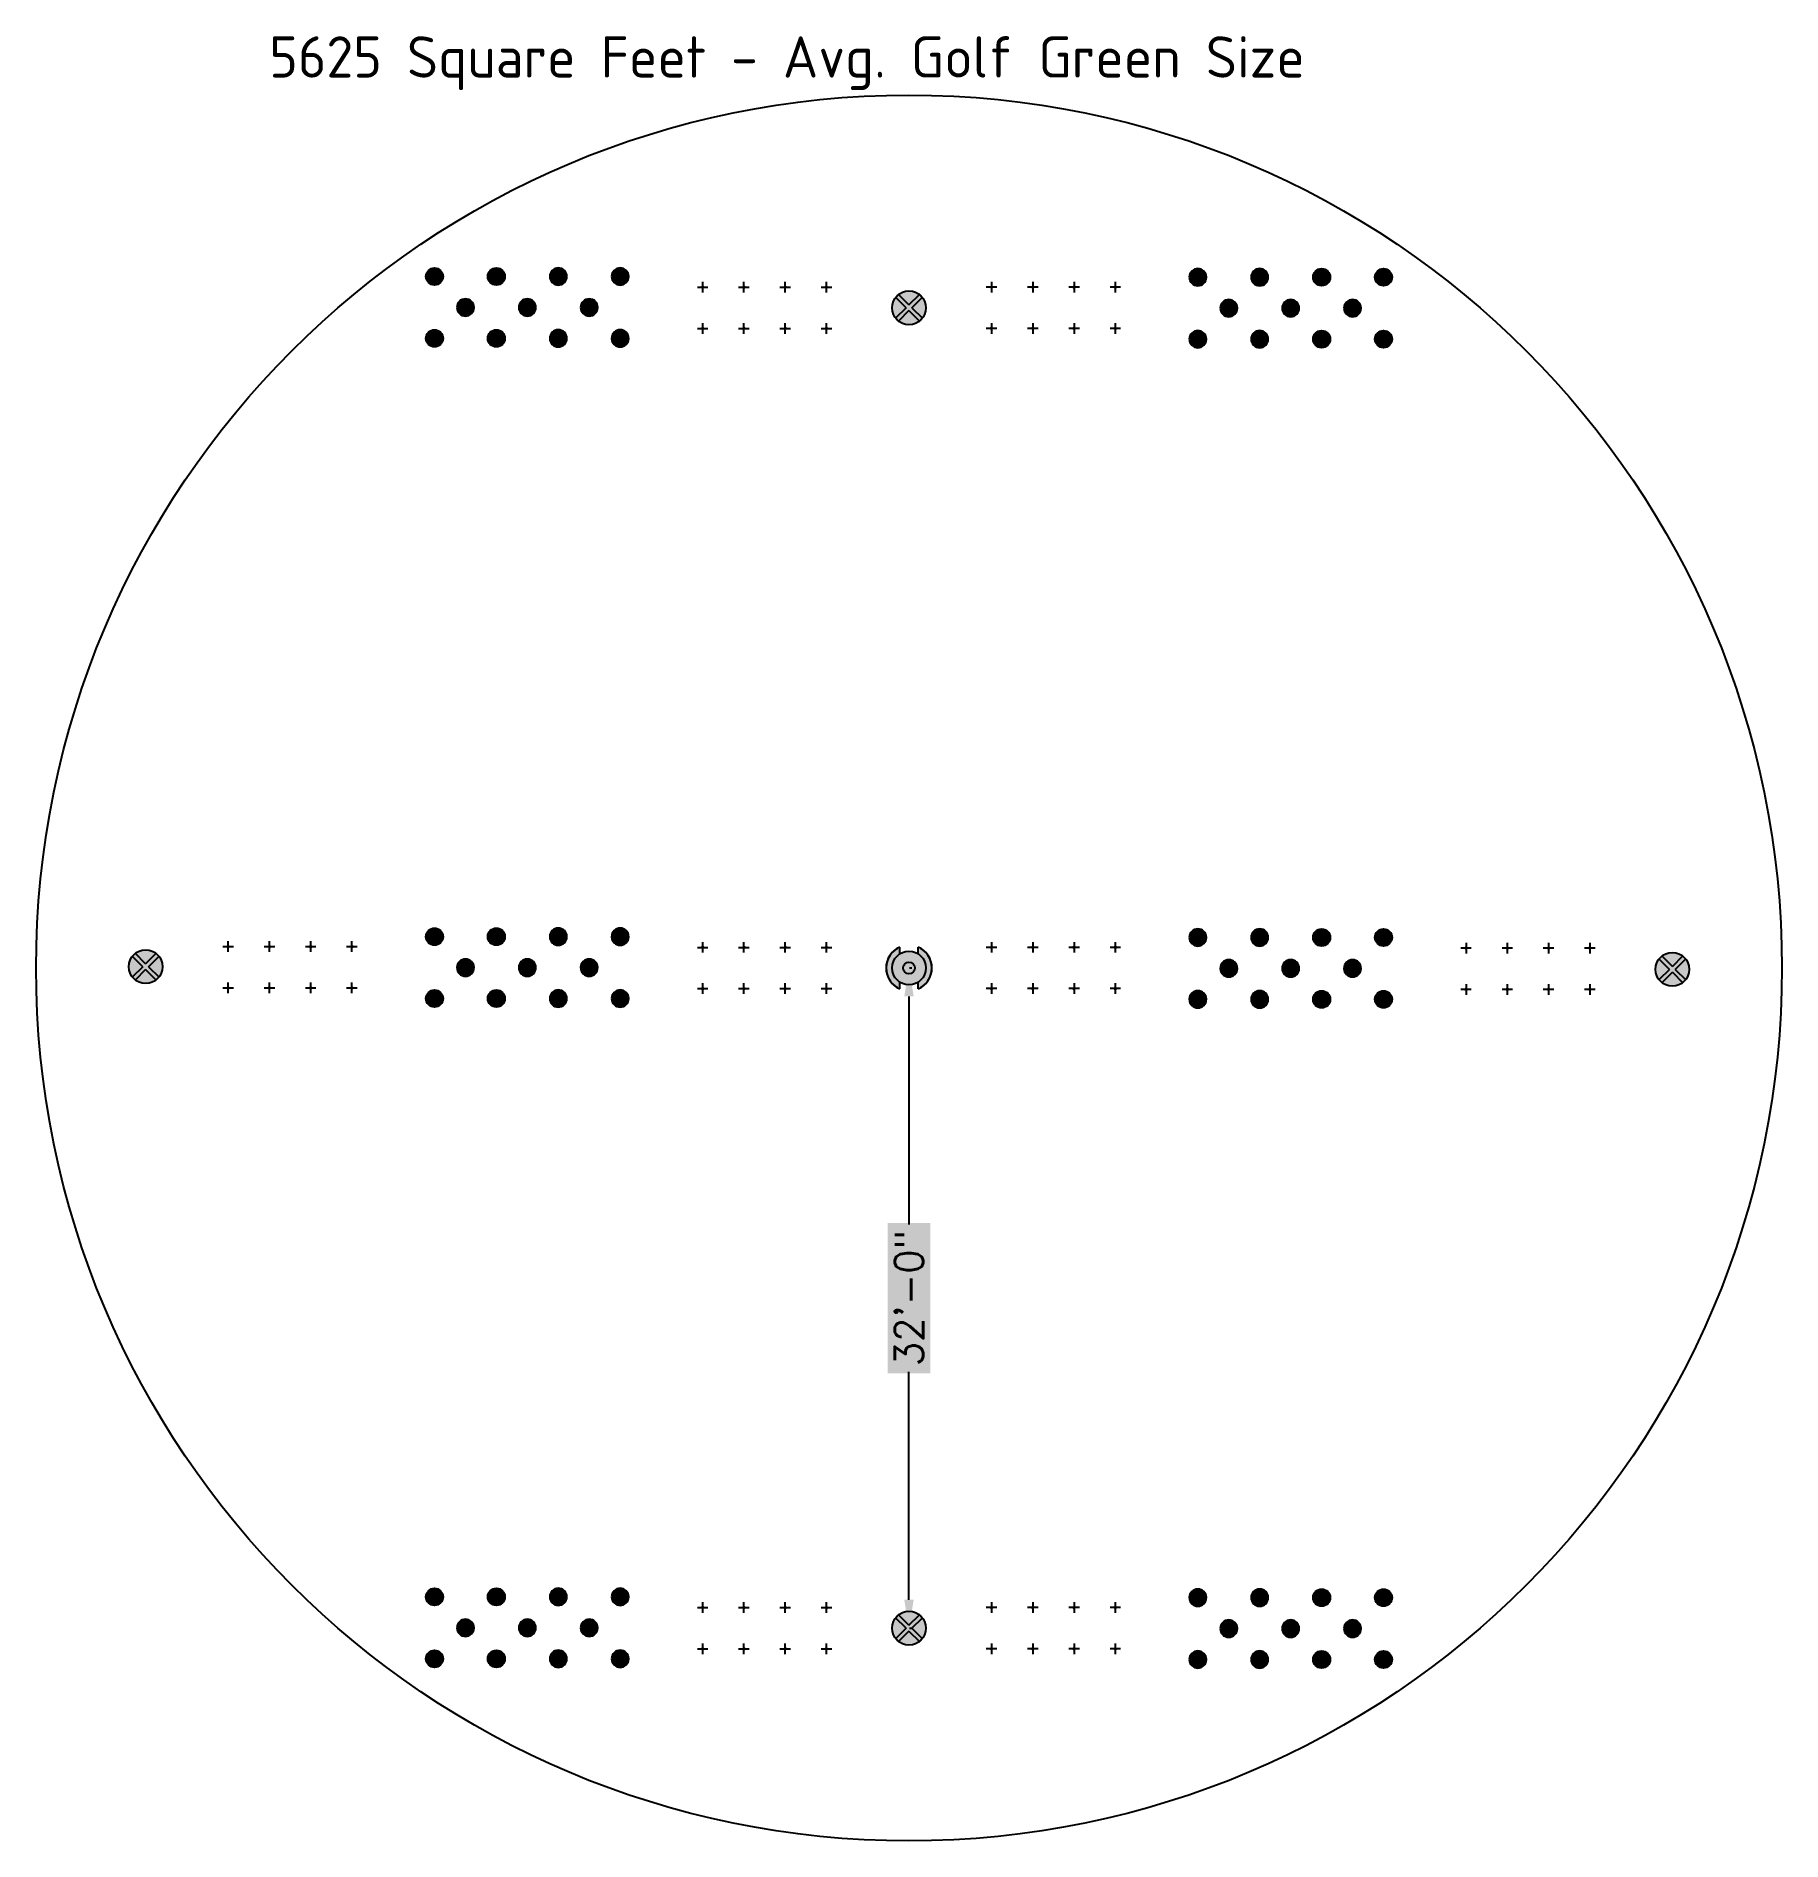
# Model space of a CAD drawing. Header units: feet. Extents: x 1019.2 to 1103.8, y 124.5 to 211.9.
import ezdxf

# ---------------------------------------------------------------- set-up
doc = ezdxf.new("R2010")
doc.units = ezdxf.units.FT
doc.header["$MEASUREMENT"] = 0
for name, color, linetype in [('Dim 1', 5, 'Continuous'), ('Product (Colored)', 250, 'Continuous'), ('Product (Red Only)', 1, 'Continuous')]:
    doc.layers.add(name, color=color, linetype=linetype)
doc.styles.add('ISO3098B', font='ISO3098B.SHX', dxfattribs={"height": 2})
doc.styles.add('Roman', font='romans')
doc.dimstyles.new('new style', dxfattribs={"dimscale": 2.75, "dimtxt": 0.5, "dimasz": 0.5, "dimexe": 0.05, "dimexo": 0.01, "dimgap": 0.05, "dimtad": 0, "dimdec": 0, "dimlfac": 12, "dimzin": 9, "dimdsep": 46, "dimlunit": 3, "dimtxsty": 'Roman', "dimcen": 0.09, "dimclrd": 5, "dimclre": 5, "dimclrt": 5, "dimadec": 0, "dimazin": 0, "dimtfac": 1, "dimtdec": 0, "dimtofl": 0, "dimtmove": 0, "dimatfit": 3, "dimfxl": 2.55, "dimtfill": 2, "dimtfillclr": 7, "dimtolj": 1, "dimtzin": 0, "dimlwd": -1, "dimlwe": -1, "dimarcsym": 0})

# ---------------------------------------------------------------- blocks, each defined once
blk = doc.blocks.new('Purple BSTR')
at = {"layer": 'Product (Colored)', "transparency": 33554687}
h = blk.add_hatch(color=200, dxfattribs=at)
h.dxf.hatch_style = 1
edge = h.paths.add_edge_path()
edge.add_arc((0, 0), 0.025, 0, 360)
at = {"layer": 'Product (Colored)', "color": 200}
for p, q in [((-0.025, 0), (-0.077, 0)), ((0.025, 0), (-0.025, 0)), ((0, 0.077), (0, 0.025)), ((0, 0.025), (0, -0.025)), ((0.077, 0), (0.025, 0)), ((0, -0.025), (0, -0.077))]:
    blk.add_line(p, q, dxfattribs=at)
blk = doc.blocks.new('BSTR Single')
at = {"transparency": 33554687}
h = blk.add_hatch(color=256, dxfattribs=at)
h.dxf.hatch_style = 1
edge = h.paths.add_edge_path()
edge.add_arc((0, 0), 0.025, 0, 360)
for p, q in [((-0.025, 0), (-0.077, 0)), ((0, 0.077), (0, 0.025)), ((0.077, 0), (0.025, 0)), ((0, -0.025), (0, -0.077))]:
    blk.add_line(p, q)
blk.add_blockref('Purple BSTR', (0, 0))
blk = doc.blocks.new('20 FOOT GEPS')
at = {"layer": 'Product (Red Only)'}
h = blk.add_hatch(color=3, dxfattribs=at)
h.dxf.hatch_style = 1
h.paths.add_polyline_path([(0.506, 0.645, 0.345381), (-0.506, 0.645), (0, 0.139)])
h.paths.add_polyline_path([(0.645, 0.506), (0.139, 0), (0.645, -0.506, 0.167827), (0.82, 0, 0.167827)])
h.paths.add_polyline_path([(0, -0.139), (-0.506, -0.645, 0.345381), (0.506, -0.645)])
h.paths.add_polyline_path([(-0.645, 0.506, 0.167827), (-0.82, 0, 0.167827), (-0.645, -0.506), (-0.139, 0)])
at = {"layer": 'Product (Red Only)', "true_color": 0x000000}
h = blk.add_hatch(color=18, dxfattribs=at)
h.dxf.hatch_style = 1
h.paths.add_polyline_path([(0.645, 0.506, 0.060218), (0.506, 0.645), (0, 0.139), (-0.506, 0.645, 0.060218), (-0.645, 0.506), (-0.139, 0), (-0.645, -0.506, 0.060218), (-0.506, -0.645), (0, -0.139), (0.506, -0.645, 0.060218), (0.645, -0.506), (0.139, 0)])
at = {"layer": 'Product (Red Only)', "color": 18, "true_color": 0x000000}
for p, q in [((-0.139, 0), (-0.65, 0.51)), ((0, 0.139), (-0.51, 0.65)), ((0, 0.139), (0.51, 0.65)), ((0.139, 0), (0.65, 0.51)), ((0.139, 0), (0.65, -0.51)), ((-0.139, 0), (-0.65, -0.51)), ((0, -0.139), (-0.51, -0.65)), ((0, -0.139), (0.51, -0.65))]:
    blk.add_line(p, q, dxfattribs=at)
blk.add_circle((0, 0), 0.82, dxfattribs=at)
blk = doc.blocks.new('1.5m GEPS')
at = {"layer": 'Product (Red Only)'}
h = blk.add_hatch(color=1, dxfattribs=at)
h.dxf.hatch_style = 1
h.paths.add_polyline_path([(-0.125, 0, 1), (0.125, 0, 1)])
at = {"layer": 'Product (Red Only)', "color": 18, "true_color": 0x000000}
blk.add_circle((0, 0), 0.125, dxfattribs=at)
blk = doc.blocks.new('3 m GEPS')
at = {"layer": 'Product (Red Only)', "true_color": 0xa1e7fc}
h = blk.add_hatch(color=141, dxfattribs=at)
h.dxf.hatch_style = 1
edge = h.paths.add_edge_path(flags=16)
edge.add_arc((0, 0), 0.0458, 0, 360)
edge = h.paths.add_edge_path()
edge.add_arc((0, 0), 0.125, 180, 360)
edge.add_arc((0, 0), 0.125, 0, 180)
at = {"layer": 'Product (Red Only)', "true_color": 0x000000}
h = blk.add_hatch(color=18, dxfattribs=at)
h.dxf.hatch_style = 1
edge = h.paths.add_edge_path()
edge.add_arc((0, 0), 0.0458, 0, 360)
at = {"layer": 'Product (Red Only)', "color": 18, "true_color": 0x000000}
for radius in [0.125, 0.0456]:
    blk.add_circle((0, 0), radius, dxfattribs=at)
blk = doc.blocks.new('12m GEPS')
at = {"layer": 'Product (Red Only)', "true_color": 0x000000}
h = blk.add_hatch(color=18, dxfattribs=at)
h.dxf.hatch_style = 1
h.paths.add_polyline_path([(-0.088, 0, 1), (0.088, 0, 1)])
h.paths.add_polyline_path([(0.135, 0.31), (0.135, 0.257), (0.135, 0.21, -0.255267), (0.25, 0, -0.255267), (0.135, -0.21), (0.135, -0.31, 0.654654)])
h.paths.add_polyline_path([(-0.135, 0.31, 0.654654), (-0.135, -0.31), (-0.135, -0.257), (-0.135, -0.21, -0.255267), (-0.25, 0, -0.255267), (-0.135, 0.21)])
at = {"layer": 'Product (Red Only)', "true_color": 0xf8991e}
h = blk.add_hatch(color=30, dxfattribs=at)
h.dxf.hatch_style = 1
edge = h.paths.add_edge_path()
edge.add_arc((0, 0), 0.0878, 0, 360)
edge = h.paths.add_edge_path()
edge.add_arc((0, 0), 0.25, 0, 180)
edge.add_arc((0, 0), 0.25, 180, 360)
at = {"layer": 'Product (Red Only)', "color": 18, "true_color": 0x000000}
for p, q in [((-0.135, 0.31), (-0.135, 0.21)), ((0.135, 0.31), (0.135, 0.257)), ((0.135, 0.31), (0.135, 0.21)), ((-0.135, -0.21), (-0.135, -0.31)), ((-0.135, -0.257), (-0.135, -0.31)), ((0.135, -0.21), (0.135, -0.31)), ((0.135, -0.257), (0.135, -0.31))]:
    blk.add_line(p, q, dxfattribs=at)
for radius in [0.25, 0.0878]:
    blk.add_circle((0, 0), radius, dxfattribs=at)
for start, end in [(113.5782, 246.4218), (121.3323, 238.6677), (293.5782, 66.4218), (301.3323, 58.6677)]:
    blk.add_arc((0, 0), 0.338, start, end, dxfattribs=at)
blk = doc.blocks.new('40 FOOT GEPS')
at = {"layer": 'Product (Red Only)', "color": 18, "true_color": 0x000000}
blk.add_circle((0, 0), 0.25, dxfattribs=at)
blk.add_blockref('12m GEPS', (0, 0), dxfattribs=at)
blk = doc.blocks.new('*D353')
at = {"layer": 'Defpoints', "color": 0, "linetype": 'Continuous', "lineweight": 25, "transparency": 16777216}
for p in [(1061.475, 166.767), (1061.475, 166.767), (1061.475, 134.767)]:
    blk.add_point(p, dxfattribs=at)
at = {"layer": 'Dim 1', "color": 5, "transparency": 16777216}
for p, q in [((1061.503, 166.767), (1061.613, 166.767)), ((1061.475, 165.392), (1061.475, 154.342)), ((1061.475, 136.142), (1061.475, 147.192)), ((1061.503, 134.767), (1061.613, 134.767))]:
    blk.add_line(p, q, dxfattribs=at)
at = {"layer": 'Dim 1', "color": 5, "linetype": 'Continuous', "lineweight": 25, "transparency": 16777216}
for points in [[(1061.246, 165.392), (1061.704, 165.392), (1061.475, 166.767)], [(1061.246, 136.142), (1061.704, 136.142), (1061.475, 134.767)]]:
    blk.add_solid(points, dxfattribs=at)
at = {"layer": 'Dim 1', "color": 5, "linetype": 'Continuous', "lineweight": 25, "transparency": 16777216, "insert": (1061.475, 150.767), "char_height": 1.375, "attachment_point": 5, "rotation": 90, "style": 'Roman', "bg_fill": 1, "box_fill_scale": 1.25, "bg_fill_color": 7, "bg_fill_true_color": 16777215, "bg_fill_transparency": 0}
blk.add_mtext('\\A1;32\'-0"', dxfattribs=at)

msp = doc.modelspace()

# ---------------------------------------------------------------- linework, layer by layer
at = {"color": 18, "linetype": 'Continuous', "lineweight": 25, "true_color": 0x000000}
msp.add_circle((1061.475, 166.767), 42.31, dxfattribs=at)

# ---------------------------------------------------------------- block references
at = {"color": 18, "true_color": 0x000000, "rotation": 180}
for name, p, xscale, yscale, zscale in [('1.5m GEPS', (1038.475, 200.285), 3.333333333333485, 3.333333333333485, 3.333333333333485), ('1.5m GEPS', (1041.475, 200.285), 3.333333333333485, 3.333333333333485, 3.333333333333485), ('1.5m GEPS', (1044.475, 200.285), -3.333333333333485, 3.333333333333414, 3.333333333333417), ('1.5m GEPS', (1047.475, 200.285), -3.333333333333485, 3.333333333333414, 3.333333333333417), ('3 m GEPS', (1039.975, 198.785), -3.333333333333485, 3.333333333333414, 3.333333333333417), ('3 m GEPS', (1042.975, 198.785), -3.333333333333485, 3.333333333333414, 3.333333333333417), ('3 m GEPS', (1045.975, 198.785), -3.333333333333485, 3.333333333333414, 3.333333333333417), ('1.5m GEPS', (1038.475, 197.285), 3.333333333333485, 3.333333333333485, 3.333333333333485), ('1.5m GEPS', (1041.475, 197.285), 3.333333333333485, 3.333333333333485, 3.333333333333485), ('1.5m GEPS', (1044.475, 197.285), -3.333333333333485, 3.333333333333414, 3.333333333333417), ('1.5m GEPS', (1047.475, 197.285), -3.333333333333485, 3.333333333333414, 3.333333333333417), ('1.5m GEPS', (1038.475, 168.285), 3.333333333333485, 3.333333333333485, 3.333333333333485), ('1.5m GEPS', (1041.475, 168.285), 3.333333333333485, 3.333333333333485, 3.333333333333485), ('1.5m GEPS', (1044.475, 168.285), -3.333333333333485, 3.333333333333414, 3.333333333333417), ('1.5m GEPS', (1047.475, 168.285), -3.333333333333485, 3.333333333333414, 3.333333333333417), ('3 m GEPS', (1039.975, 166.785), -3.333333333333485, 3.333333333333414, 3.333333333333417), ('3 m GEPS', (1042.975, 166.785), -3.333333333333485, 3.333333333333414, 3.333333333333417), ('3 m GEPS', (1045.975, 166.785), -3.333333333333485, 3.333333333333414, 3.333333333333417), ('1.5m GEPS', (1038.475, 165.285), 3.333333333333485, 3.333333333333485, 3.333333333333485), ('1.5m GEPS', (1041.475, 165.285), 3.333333333333485, 3.333333333333485, 3.333333333333485), ('1.5m GEPS', (1044.475, 165.285), -3.333333333333485, 3.333333333333414, 3.333333333333417), ('1.5m GEPS', (1047.475, 165.285), -3.333333333333485, 3.333333333333414, 3.333333333333417), ('1.5m GEPS', (1038.475, 136.285), 3.333333333333485, 3.333333333333485, 3.333333333333485), ('1.5m GEPS', (1041.475, 136.285), 3.333333333333485, 3.333333333333485, 3.333333333333485), ('1.5m GEPS', (1044.475, 136.285), -3.333333333333485, 3.333333333333414, 3.333333333333417), ('1.5m GEPS', (1047.475, 136.285), -3.333333333333485, 3.333333333333414, 3.333333333333417), ('3 m GEPS', (1039.975, 134.785), -3.333333333333485, 3.333333333333414, 3.333333333333417), ('3 m GEPS', (1042.975, 134.785), -3.333333333333485, 3.333333333333414, 3.333333333333417), ('3 m GEPS', (1045.975, 134.785), -3.333333333333485, 3.333333333333414, 3.333333333333417), ('1.5m GEPS', (1038.475, 133.285), 3.333333333333485, 3.333333333333485, 3.333333333333485), ('1.5m GEPS', (1041.475, 133.285), 3.333333333333485, 3.333333333333485, 3.333333333333485), ('1.5m GEPS', (1044.475, 133.285), -3.333333333333485, 3.333333333333414, 3.333333333333417), ('1.5m GEPS', (1047.475, 133.285), -3.333333333333485, 3.333333333333414, 3.333333333333417)]:
    msp.add_blockref(name, p, dxfattribs=dict(at, xscale=xscale, yscale=yscale, zscale=zscale))
at = {"color": 18, "true_color": 0x000000}
for name, p, xscale, yscale, zscale in [('1.5m GEPS', (1075.475, 200.248), -3.333333333333485, 3.333333333333414, 3.333333333333417), ('1.5m GEPS', (1078.475, 200.248), -3.333333333333485, 3.333333333333414, 3.333333333333417), ('1.5m GEPS', (1081.475, 200.248), 3.333333333333485, 3.333333333333485, 3.333333333333485), ('1.5m GEPS', (1084.475, 200.248), 3.333333333333485, 3.333333333333485, 3.333333333333485), ('3 m GEPS', (1076.975, 198.748), -3.333333333333485, 3.333333333333414, 3.333333333333417), ('3 m GEPS', (1079.975, 198.748), -3.333333333333485, 3.333333333333414, 3.333333333333417), ('3 m GEPS', (1082.975, 198.748), -3.333333333333485, 3.333333333333414, 3.333333333333417), ('1.5m GEPS', (1075.475, 197.248), -3.333333333333485, 3.333333333333414, 3.333333333333417), ('1.5m GEPS', (1078.475, 197.248), -3.333333333333485, 3.333333333333414, 3.333333333333417), ('1.5m GEPS', (1081.475, 197.248), 3.333333333333485, 3.333333333333485, 3.333333333333485), ('1.5m GEPS', (1084.475, 197.248), 3.333333333333485, 3.333333333333485, 3.333333333333485), ('1.5m GEPS', (1075.475, 168.248), -3.333333333333485, 3.333333333333414, 3.333333333333417), ('1.5m GEPS', (1078.475, 168.248), -3.333333333333485, 3.333333333333414, 3.333333333333417), ('1.5m GEPS', (1081.475, 168.248), 3.333333333333485, 3.333333333333485, 3.333333333333485), ('1.5m GEPS', (1084.475, 168.248), 3.333333333333485, 3.333333333333485, 3.333333333333485), ('3 m GEPS', (1076.975, 166.748), -3.333333333333485, 3.333333333333414, 3.333333333333417), ('3 m GEPS', (1079.975, 166.748), -3.333333333333485, 3.333333333333414, 3.333333333333417), ('3 m GEPS', (1082.975, 166.748), -3.333333333333485, 3.333333333333414, 3.333333333333417), ('1.5m GEPS', (1075.475, 165.248), -3.333333333333485, 3.333333333333414, 3.333333333333417), ('1.5m GEPS', (1078.475, 165.248), -3.333333333333485, 3.333333333333414, 3.333333333333417), ('1.5m GEPS', (1081.475, 165.248), 3.333333333333485, 3.333333333333485, 3.333333333333485), ('1.5m GEPS', (1084.475, 165.248), 3.333333333333485, 3.333333333333485, 3.333333333333485), ('1.5m GEPS', (1075.475, 136.248), -3.333333333333485, 3.333333333333414, 3.333333333333417), ('1.5m GEPS', (1078.475, 136.248), -3.333333333333485, 3.333333333333414, 3.333333333333417), ('1.5m GEPS', (1081.475, 136.248), 3.333333333333485, 3.333333333333485, 3.333333333333485), ('1.5m GEPS', (1084.475, 136.248), 3.333333333333485, 3.333333333333485, 3.333333333333485), ('3 m GEPS', (1076.975, 134.748), -3.333333333333485, 3.333333333333414, 3.333333333333417), ('3 m GEPS', (1079.975, 134.748), -3.333333333333485, 3.333333333333414, 3.333333333333417), ('3 m GEPS', (1082.975, 134.748), -3.333333333333485, 3.333333333333414, 3.333333333333417), ('1.5m GEPS', (1075.475, 133.248), -3.333333333333485, 3.333333333333414, 3.333333333333417), ('1.5m GEPS', (1078.475, 133.248), -3.333333333333485, 3.333333333333414, 3.333333333333417), ('1.5m GEPS', (1081.475, 133.248), 3.333333333333485, 3.333333333333485, 3.333333333333485), ('1.5m GEPS', (1084.475, 133.248), 3.333333333333485, 3.333333333333485, 3.333333333333485)]:
    msp.add_blockref(name, p, dxfattribs=dict(at, xscale=xscale, yscale=yscale, zscale=zscale))
at = {"layer": 'Product (Red Only)', "xscale": 3.333333999999923, "yscale": 3.333333999999923, "zscale": 3.333333999999923, "rotation": 180}
for p in [(1051.475, 199.767), (1053.475, 199.767), (1055.475, 199.767), (1057.475, 199.767), (1051.475, 197.767), (1053.475, 197.767), (1055.475, 197.767), (1057.475, 197.767), (1028.475, 167.803), (1030.475, 167.803), (1032.475, 167.803), (1034.475, 167.803), (1051.475, 167.767), (1053.475, 167.767), (1055.475, 167.767), (1057.475, 167.767), (1028.475, 165.803), (1030.475, 165.803), (1032.475, 165.803), (1034.475, 165.803), (1051.475, 165.767), (1053.475, 165.767), (1055.475, 165.767), (1057.475, 165.767), (1051.475, 135.767), (1053.475, 135.767), (1055.475, 135.767), (1057.475, 135.767), (1051.475, 133.767), (1053.475, 133.767), (1055.475, 133.767), (1057.475, 133.767)]:
    msp.add_blockref('BSTR Single', p, dxfattribs=at)
at = {"layer": 'Product (Red Only)', "color": 18, "true_color": 0x000000}
for p in [(1061.475, 198.767), (1024.475, 166.831), (1098.475, 166.702), (1061.475, 134.767)]:
    msp.add_blockref('20 FOOT GEPS', p, dxfattribs=at)
at = {"layer": 'Product (Red Only)', "xscale": 3.333333999999923, "yscale": 3.333333999999923, "zscale": 3.333333999999923}
for p in [(1065.475, 199.767), (1067.475, 199.767), (1069.475, 199.767), (1071.475, 199.767), (1065.475, 197.767), (1067.475, 197.767), (1069.475, 197.767), (1071.475, 197.767), (1065.475, 167.767), (1067.475, 167.767), (1069.475, 167.767), (1071.475, 167.767), (1088.475, 167.73), (1090.475, 167.73), (1092.475, 167.73), (1094.475, 167.73), (1065.475, 165.767), (1067.475, 165.767), (1069.475, 165.767), (1071.475, 165.767), (1088.475, 165.73), (1090.475, 165.73), (1092.475, 165.73), (1094.475, 165.73), (1065.475, 135.767), (1067.475, 135.767), (1069.475, 135.767), (1071.475, 135.767), (1065.475, 133.767), (1067.475, 133.767), (1069.475, 133.767), (1071.475, 133.767)]:
    msp.add_blockref('BSTR Single', p, dxfattribs=at)
at = {"layer": 'Product (Red Only)', "color": 18, "true_color": 0x000000, "xscale": 3.280799999999999, "yscale": 3.280799999999999, "zscale": 3.280799999999999, "rotation": 179.9999999999975}
msp.add_blockref('40 FOOT GEPS', (1061.475, 166.767), dxfattribs=at)

# ---------------------------------------------------------------- texts
at = {"color": 18, "linetype": 'Continuous', "lineweight": 25, "true_color": 0x000000, "insert": (1030.465, 211.926), "char_height": 2, "attachment_point": 1, "style": 'ISO3098B'}
msp.add_mtext_dynamic_manual_height_columns('5625 Square Feet - Avg. Golf Green Size', width=111.96288, gutter_width=10, heights=[0], dxfattribs=at)

# ---------------------------------------------------------------- dimensions: what is measured, and where the dimension line sits
at = {"layer": 'Dim 1', "color": 18, "linetype": 'Continuous', "lineweight": 25, "true_color": 0x000000}
dim = msp.add_linear_dim(base=(1061.475, 166.767), p1=(1061.475, 134.767), p2=(1061.475, 166.767), angle=90, dimstyle='new style', dxfattribs=at)
dim.commit()
dim.dimension.update_dxf_attribs({"geometry": '*D353', "text_midpoint": (1061.475, 150.767)})

doc.saveas('drawing.dxf')
